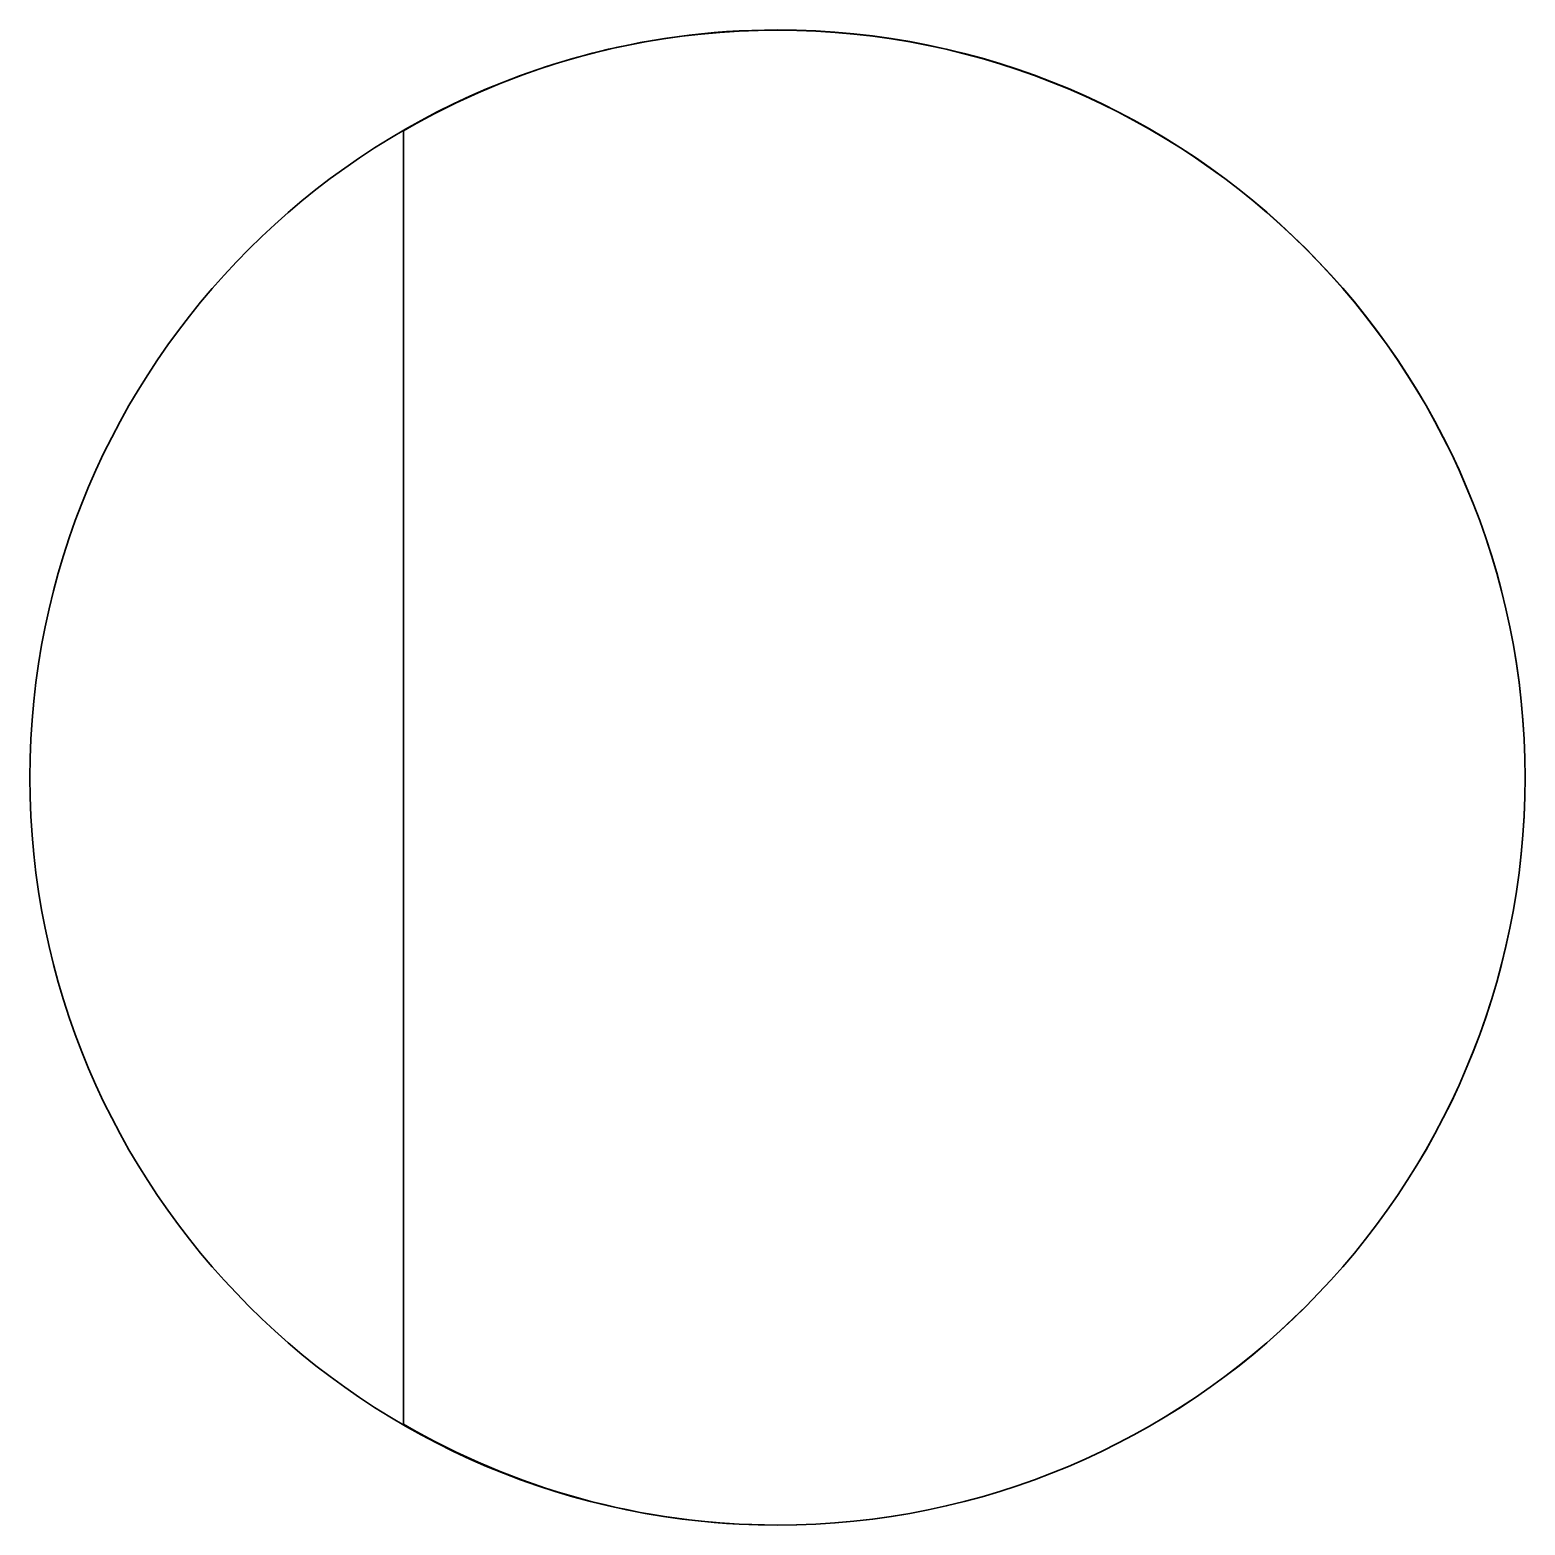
# Model space of a CAD drawing. Header units: inches. Extents: x 18.37 to 24.37, y -27.09 to -21.08.
import ezdxf

# ---------------------------------------------------------------- set-up
doc = ezdxf.new("R2010")
doc.units = ezdxf.units.IN
doc.header["$MEASUREMENT"] = 0
doc.layers.add('Layer 1', color=7, linetype='Continuous')

msp = doc.modelspace()

# ---------------------------------------------------------------- linework, layer by layer
at = {"layer": 'Layer 1', "color": 179, "lineweight": 35, "true_color": 0x231f20}
for points, knots in [([(21.3707, -27.0853), (21.3707, -27.0853), (21.3707, -27.0853), (21.3707, -27.0853), (19.7139, -27.0853), (18.3707, -25.7422), (18.3707, -24.0853), (18.3707, -24.0853), (18.3707, -24.0853), (18.3707, -24.0853), (18.3707, -22.4285), (19.7139, -21.0853), (21.3707, -21.0853), (21.3707, -21.0853), (21.3707, -21.0853), (21.3707, -21.0853), (23.0276, -21.0853), (24.3707, -22.4285), (24.3707, -24.0853), (24.3707, -24.0853), (24.3707, -24.0853), (24.3707, -24.0853), (24.3707, -25.7422), (23.0276, -27.0853), (21.3707, -27.0853)], [0, 0, 0, 0, 1, 1, 1, 2, 2, 2, 3, 3, 3, 4, 4, 4, 5, 5, 5, 6, 6, 6, 7, 7, 7, 8, 8, 8, 8]), ([(21.3702, -21.0843), (20.8229, -21.0843), (20.3114, -21.2332), (19.8697, -21.4891), (19.8697, -21.4891), (19.8697, -26.6805), (19.8697, -26.6805), (20.3114, -26.9365), (20.8229, -27.0853), (21.3702, -27.0853), (23.0274, -27.0853), (24.3707, -25.7419), (24.3707, -24.0848), (24.3707, -22.4277), (23.0274, -21.0843), (21.3702, -21.0843)], [0, 0, 0, 0, 1, 1, 1, 2, 2, 2, 3, 3, 3, 4, 4, 4, 5, 5, 5, 5])]:
    msp.add_open_spline(points, degree=3, knots=knots, dxfattribs=at)

doc.saveas('drawing.dxf')
